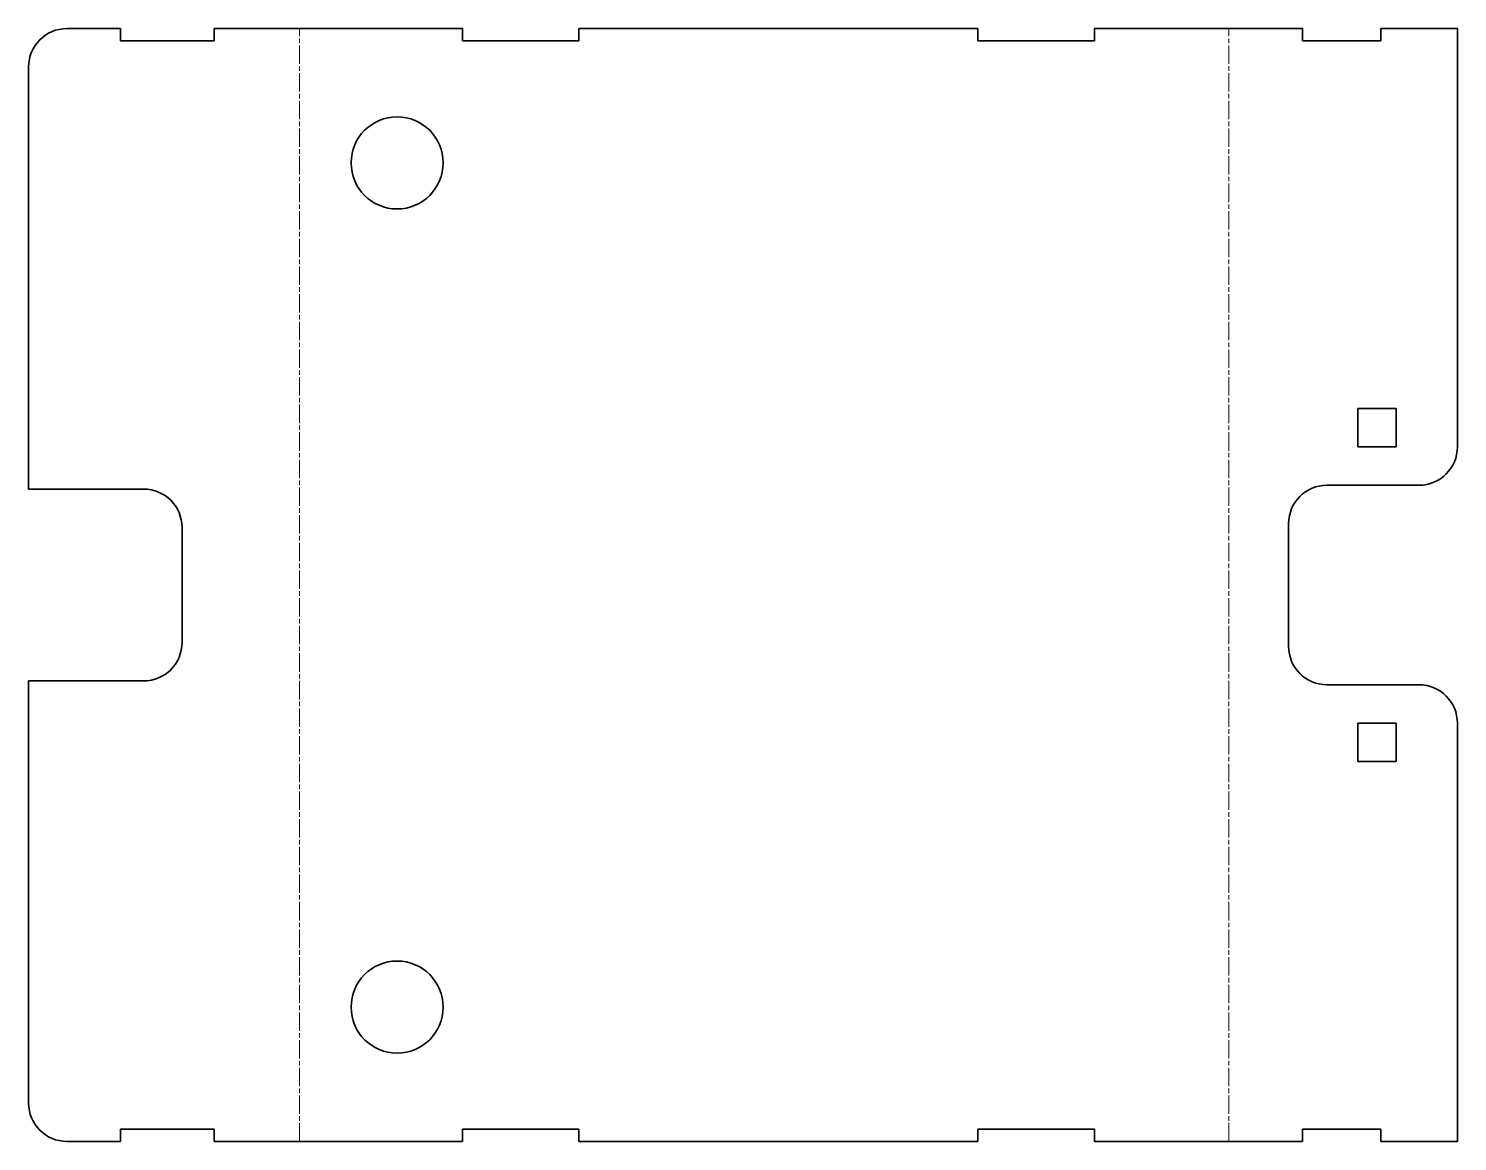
# Model space of a CAD drawing. Header units: millimetres. Extents: x 0 to 186, y 0 to 145.
import ezdxf

# ---------------------------------------------------------------- set-up
doc = ezdxf.new("R2010")
doc.units = ezdxf.units.MM
doc.linetypes.add('Chain', pattern=[13.68, 9.12, -1.14, 2.28, -1.14])
doc.layers.add('SIMUMAK Bend Centerline (ISO)', color=7, linetype='Chain', lineweight=9)
doc.layers.add('SIMUMAK Visible (ISO)', color=7, linetype='Continuous', lineweight=35)

# ---------------------------------------------------------------- blocks, each defined once
blk = doc.blocks.new('GLD-SMT-03-EMBTA01_Sheet_2_GLD-SMT-03-EMBTA01 - Desplegada')
at = {"layer": 'SIMUMAK Bend Centerline (ISO)', "ltscale": 0.263158}
for p, q in [((-57.81, -72.5), (-57.81, 72.5)), ((63.31, -72.5), (63.31, 72.5))]:
    blk.add_line(p, q, dxfattribs=at)
at = {"layer": 'SIMUMAK Visible (ISO)'}
for p, q in [((-88.12, 72.5), (-81.12, 72.5)), ((-81.12, 70.9), (-81.12, 72.5)), ((-68.92, 70.9), (-81.12, 70.9)), ((-68.92, 72.5), (-68.92, 70.9)), ((-68.92, 72.5), (-36.58, 72.5)), ((-36.58, 70.9), (-36.58, 72.5)), ((-21.38, 70.9), (-36.58, 70.9)), ((-21.38, 72.5), (-21.38, 70.9)), ((-21.38, 72.5), (30.62, 72.5)), ((30.62, 70.9), (30.62, 72.5)), ((45.82, 70.9), (30.62, 70.9)), ((45.82, 72.5), (45.82, 70.9)), ((45.82, 72.5), (72.92, 72.5)), ((72.92, 70.9), (72.92, 72.5)), ((83.12, 70.9), (72.92, 70.9)), ((83.12, 72.5), (83.12, 70.9)), ((83.12, 72.5), (93.12, 72.5)), ((93.12, 72.5), (93.12, 18)), ((-93.12, 12.5), (-93.12, 67.5)), ((80.12, 18), (80.12, 23)), ((80.12, 23), (85.12, 23)), ((85.12, 23), (85.12, 18)), ((85.12, 18), (80.12, 18)), ((-78.12, 12.5), (-93.12, 12.5)), ((76.12, 13), (88.12, 13)), ((-73.12, -7.5), (-73.12, 7.5)), ((71.12, -8), (71.12, 8)), ((-93.12, -67.5), (-93.12, -12.5)), ((-93.12, -12.5), (-78.12, -12.5)), ((88.12, -13), (76.12, -13)), ((80.12, -23), (80.12, -18)), ((80.12, -18), (85.12, -18)), ((85.12, -18), (85.12, -23)), ((93.12, -18), (93.12, -72.5)), ((85.12, -23), (80.12, -23)), ((-81.12, -72.5), (-88.12, -72.5)), ((-81.12, -70.9), (-68.92, -70.9)), ((-81.12, -72.5), (-81.12, -70.9)), ((-68.92, -70.9), (-68.92, -72.5)), ((-36.58, -72.5), (-68.92, -72.5)), ((-36.58, -70.9), (-21.38, -70.9)), ((-36.58, -72.5), (-36.58, -70.9)), ((-21.38, -70.9), (-21.38, -72.5)), ((30.62, -72.5), (-21.38, -72.5)), ((30.62, -70.9), (45.82, -70.9)), ((30.62, -72.5), (30.62, -70.9)), ((45.82, -70.9), (45.82, -72.5)), ((72.92, -72.5), (45.82, -72.5)), ((72.92, -70.9), (83.12, -70.9)), ((72.92, -72.5), (72.92, -70.9)), ((83.12, -70.9), (83.12, -72.5)), ((93.12, -72.5), (83.12, -72.5))]:
    blk.add_line(p, q, dxfattribs=at)
for centre in [(-45.08, 55), (-45.08, -55)]:
    blk.add_circle(centre, 6, dxfattribs=at)
at = {"layer": 'SIMUMAK Visible (ISO)', "extrusion": (0, 0, -1)}
for centre, start, end in [((88.12, 67.5), 0, 90), ((-88.12, 18), 180, 270), ((-88.12, -18), 90, 180), ((88.12, -67.5), 270, 360)]:
    blk.add_arc(centre, 5, start, end, dxfattribs=at)
at = {"layer": 'SIMUMAK Visible (ISO)'}
for centre, start, end in [((-78.12, 7.5), 360, 90), ((76.12, 8), 90, 180), ((-78.12, -7.5), 270, 360), ((76.12, -8), 180, 270)]:
    blk.add_arc(centre, 5, start, end, dxfattribs=at)

msp = doc.modelspace()

# ---------------------------------------------------------------- block references
msp.add_blockref('GLD-SMT-03-EMBTA01_Sheet_2_GLD-SMT-03-EMBTA01 - Desplegada', (93.12, 72.5))

doc.saveas('drawing.dxf')
